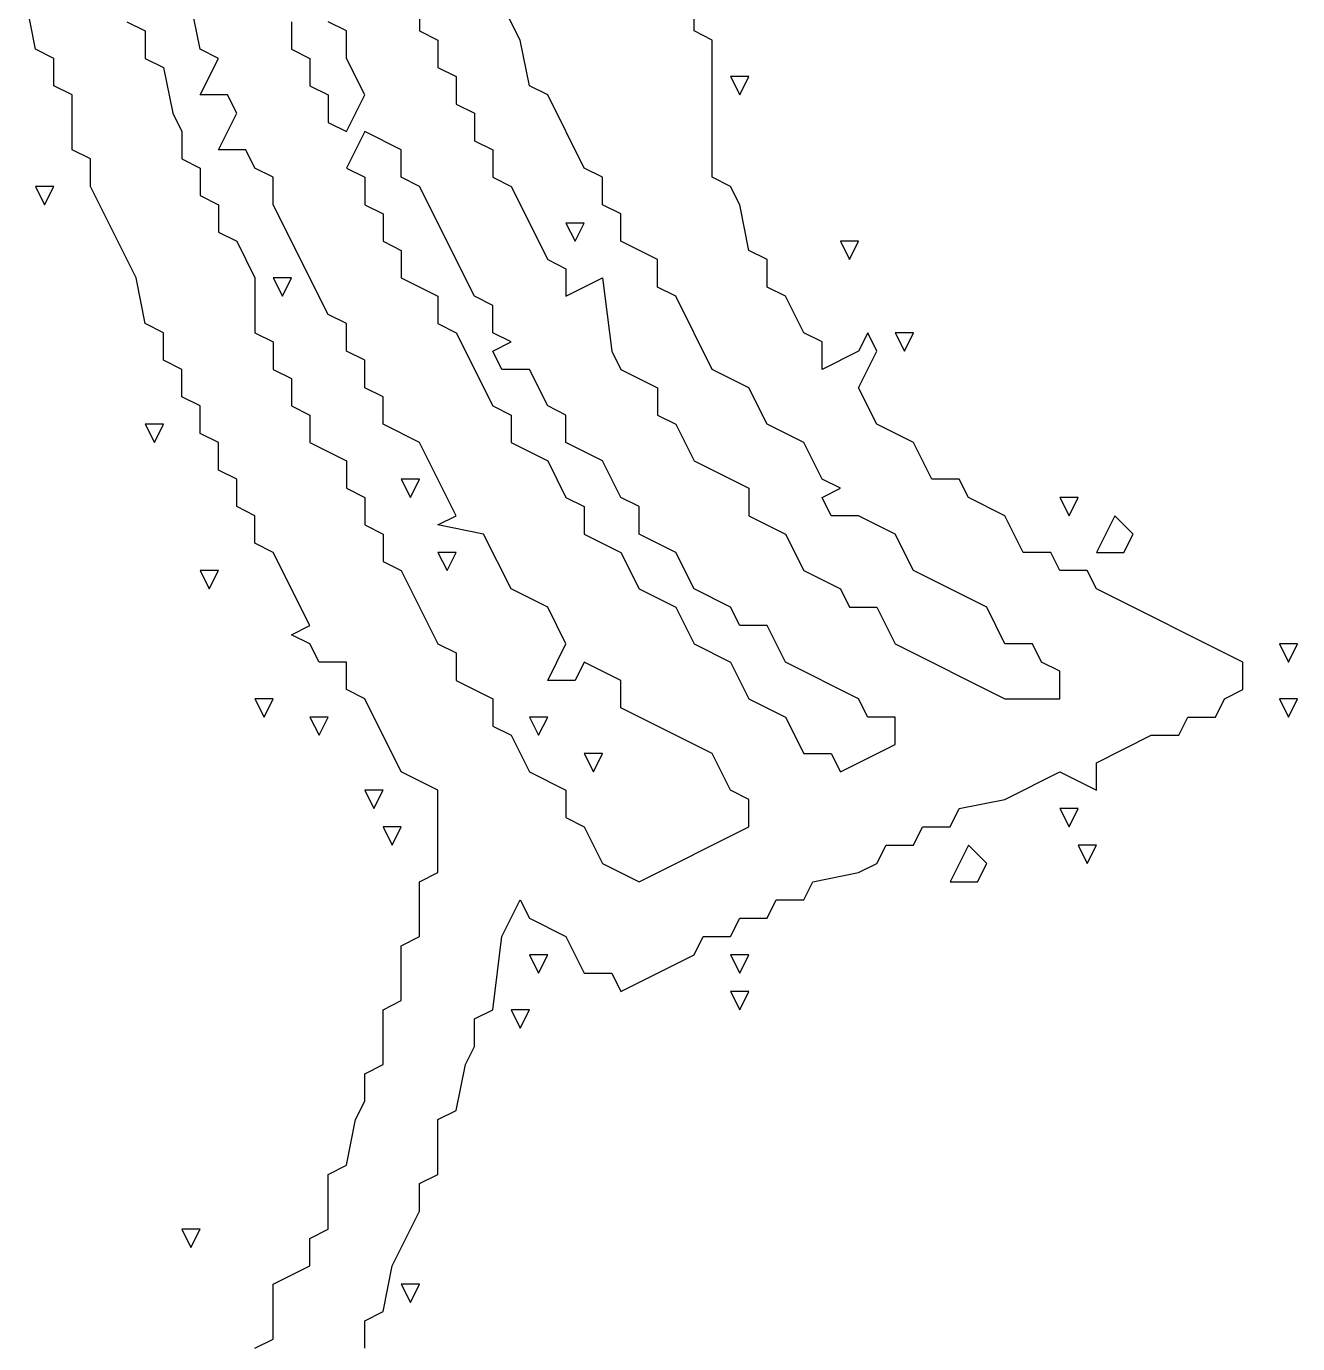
# Model space of a CAD drawing. Extents: x 11 to 152, y 0 to 170.
# Drawn here: x 87.29 to 100.04, y 77.53 to 90.73 of the extents above; entities that cross this region are included whole.
import ezdxf

# ---------------------------------------------------------------- set-up
doc = ezdxf.new("R2010")
doc.units = 0
doc.layers.add('Layer0', color=7, linetype='Continuous')

msp = doc.modelspace()

# ---------------------------------------------------------------- linework, layer by layer
at = {"layer": 'Layer0', "color": 5, "linetype": 'CONTINUOUS'}
for p, q in [((93.98598, 90.68501, 0.1), (93.98598, 91.51025, 0.1)), ((92.2438, 90.59331, 0.1), (91.96872, 91.14347, 0.1)), ((87.38403, 90.50162, 0.1), (87.29234, 90.96009, 0.1)), ((89.03452, 90.50162, 0.1), (88.94283, 90.96009, 0.1)), ((91.23517, 90.96009, 0.1), (91.23517, 90.68501, 0.1)), ((88.30097, 90.7767, 0.1), (88.48436, 90.68501, 0.1)), ((89.95146, 90.7767, 0.1), (89.95146, 90.50162, 0.1)), ((90.50162, 90.68501, 0.1), (90.31823, 90.7767, 0.1)), ((88.48436, 90.68501, 0.1), (88.48436, 90.40992, 0.1)), ((90.50162, 90.40992, 0.1), (90.50162, 90.68501, 0.1)), ((91.23517, 90.68501, 0.1), (91.41855, 90.59331, 0.1)), ((91.41855, 90.59331, 0.1), (91.41855, 90.31823, 0.1)), ((92.33549, 90.13484, 0.1), (92.2438, 90.59331, 0.1)), ((94.16936, 90.59331, 0.1), (93.98598, 90.68501, 0.1)), ((94.16936, 89.21791, 0.1), (94.16936, 90.59331, 0.1)), ((87.56742, 90.40992, 0.1), (87.38403, 90.50162, 0.1)), ((89.21791, 90.40992, 0.1), (89.03452, 90.50162, 0.1)), ((89.95146, 90.50162, 0.1), (90.13484, 90.40992, 0.1)), ((87.56742, 90.13484, 0.1), (87.56742, 90.40992, 0.1)), ((88.48436, 90.40992, 0.1), (88.66775, 90.31823, 0.1)), ((88.66775, 90.31823, 0.1), (88.75944, 89.85976, 0.1)), ((89.03452, 90.04315, 0.1), (89.21791, 90.40992, 0.1)), ((90.13484, 90.40992, 0.1), (90.13484, 90.13484, 0.1)), ((90.68501, 90.04315, 0.1), (90.50162, 90.40992, 0.1)), ((91.41855, 90.31823, 0.1), (91.60194, 90.22654, 0.1)), ((91.60194, 90.22654, 0.1), (91.60194, 89.95146, 0.1)), ((94.35275, 90.22654, 0.1), (94.44444, 90.04315, 0.1)), ((94.53614, 90.22654, 0.1), (94.35275, 90.22654, 0.1)), ((94.44444, 90.04315, 0.1), (94.53614, 90.22654, 0.1)), ((87.75081, 90.04315, 0.1), (87.56742, 90.13484, 0.1)), ((90.13484, 90.13484, 0.1), (90.31823, 90.04315, 0.1)), ((92.51888, 90.04315, 0.1), (92.33549, 90.13484, 0.1)), ((87.75081, 89.49299, 0.1), (87.75081, 90.04315, 0.1)), ((89.3096, 90.04315, 0.1), (89.03452, 90.04315, 0.1)), ((89.40129, 89.85976, 0.1), (89.3096, 90.04315, 0.1)), ((90.31823, 90.04315, 0.1), (90.31823, 89.76807, 0.1)), ((90.50162, 89.67638, 0.1), (90.68501, 90.04315, 0.1)), ((91.60194, 89.95146, 0.1), (91.78533, 89.85976, 0.1)), ((92.88565, 89.3096, 0.1), (92.51888, 90.04315, 0.1)), ((88.75944, 89.85976, 0.1), (88.85113, 89.67638, 0.1)), ((89.21791, 89.49299, 0.1), (89.40129, 89.85976, 0.1)), ((91.78533, 89.85976, 0.1), (91.78533, 89.58468, 0.1)), ((88.85113, 89.67638, 0.1), (88.85113, 89.40129, 0.1)), ((90.31823, 89.76807, 0.1), (90.50162, 89.67638, 0.1)), ((90.68501, 89.67638, 0.1), (90.50162, 89.3096, 0.1)), ((91.05178, 89.49299, 0.1), (90.68501, 89.67638, 0.1)), ((91.78533, 89.58468, 0.1), (91.96872, 89.49299, 0.1)), ((87.9342, 89.40129, 0.1), (87.75081, 89.49299, 0.1)), ((87.9342, 89.12621, 0.1), (87.9342, 89.40129, 0.1)), ((88.85113, 89.40129, 0.1), (89.03452, 89.3096, 0.1)), ((89.49299, 89.49299, 0.1), (89.21791, 89.49299, 0.1)), ((89.58468, 89.3096, 0.1), (89.49299, 89.49299, 0.1)), ((91.05178, 89.21791, 0.1), (91.05178, 89.49299, 0.1)), ((91.96872, 89.49299, 0.1), (91.96872, 89.21791, 0.1)), ((89.03452, 89.3096, 0.1), (89.03452, 89.03452, 0.1)), ((89.76807, 89.21791, 0.1), (89.58468, 89.3096, 0.1)), ((90.50162, 89.3096, 0.1), (90.68501, 89.21791, 0.1)), ((93.06904, 89.21791, 0.1), (92.88565, 89.3096, 0.1)), ((89.76807, 88.94283, 0.1), (89.76807, 89.21791, 0.1)), ((90.68501, 89.21791, 0.1), (90.68501, 88.94283, 0.1)), ((91.23517, 89.12621, 0.1), (91.05178, 89.21791, 0.1)), ((91.96872, 89.21791, 0.1), (92.1521, 89.12621, 0.1)), ((93.06904, 88.94283, 0.1), (93.06904, 89.21791, 0.1)), ((94.35275, 89.12621, 0.1), (94.16936, 89.21791, 0.1)), ((87.38403, 89.12621, 0.1), (87.47573, 88.94283, 0.1)), ((87.56742, 89.12621, 0.1), (87.38403, 89.12621, 0.1)), ((87.47573, 88.94283, 0.1), (87.56742, 89.12621, 0.1)), ((88.39266, 88.20928, 0.1), (87.9342, 89.12621, 0.1)), ((89.03452, 89.03452, 0.1), (89.21791, 88.94283, 0.1)), ((91.78533, 88.02589, 0.1), (91.23517, 89.12621, 0.1)), ((92.1521, 89.12621, 0.1), (92.51888, 88.39266, 0.1)), ((94.44444, 88.94283, 0.1), (94.35275, 89.12621, 0.1)), ((89.21791, 88.94283, 0.1), (89.21791, 88.66775, 0.1)), ((90.31823, 87.8425, 0.1), (89.76807, 88.94283, 0.1)), ((90.68501, 88.94283, 0.1), (90.86839, 88.85113, 0.1)), ((93.25243, 88.85113, 0.1), (93.06904, 88.94283, 0.1)), ((94.53614, 88.48436, 0.1), (94.44444, 88.94283, 0.1)), ((90.86839, 88.85113, 0.1), (90.86839, 88.57605, 0.1)), ((92.70227, 88.75944, 0.1), (92.79396, 88.57605, 0.1)), ((92.88565, 88.75944, 0.1), (92.70227, 88.75944, 0.1)), ((92.79396, 88.57605, 0.1), (92.88565, 88.75944, 0.1)), ((93.25243, 88.57605, 0.1), (93.25243, 88.85113, 0.1)), ((89.21791, 88.66775, 0.1), (89.40129, 88.57605, 0.1)), ((89.40129, 88.57605, 0.1), (89.58468, 88.20928, 0.1)), ((90.86839, 88.57605, 0.1), (91.05178, 88.48436, 0.1)), ((91.05178, 88.48436, 0.1), (91.05178, 88.20928, 0.1)), ((93.6192, 88.39266, 0.1), (93.25243, 88.57605, 0.1)), ((94.71953, 88.39266, 0.1), (94.53614, 88.48436, 0.1)), ((95.45307, 88.57605, 0.1), (95.54477, 88.39266, 0.1)), ((95.63646, 88.57605, 0.1), (95.45307, 88.57605, 0.1)), ((95.54477, 88.39266, 0.1), (95.63646, 88.57605, 0.1)), ((92.51888, 88.39266, 0.1), (92.70227, 88.30097, 0.1)), ((93.6192, 88.11758, 0.1), (93.6192, 88.39266, 0.1)), ((94.71953, 88.11758, 0.1), (94.71953, 88.39266, 0.1)), ((88.48436, 87.75081, 0.1), (88.39266, 88.20928, 0.1)), ((89.58468, 88.20928, 0.1), (89.58468, 87.65912, 0.1)), ((89.76807, 88.20928, 0.1), (89.85976, 88.02589, 0.1)), ((89.95146, 88.20928, 0.1), (89.76807, 88.20928, 0.1)), ((89.85976, 88.02589, 0.1), (89.95146, 88.20928, 0.1)), ((91.05178, 88.20928, 0.1), (91.41855, 88.02589, 0.1)), ((92.70227, 88.30097, 0.1), (92.70227, 88.02589, 0.1)), ((92.70227, 88.02589, 0.1), (93.06904, 88.20928, 0.1)), ((93.06904, 88.20928, 0.1), (93.16073, 87.47573, 0.1)), ((93.80259, 88.02589, 0.1), (93.6192, 88.11758, 0.1)), ((94.90291, 88.02589, 0.1), (94.71953, 88.11758, 0.1)), ((91.41855, 88.02589, 0.1), (91.41855, 87.75081, 0.1)), ((91.96872, 87.9342, 0.1), (91.78533, 88.02589, 0.1)), ((94.16936, 87.29234, 0.1), (93.80259, 88.02589, 0.1)), ((95.0863, 87.65912, 0.1), (94.90291, 88.02589, 0.1)), ((90.50162, 87.75081, 0.1), (90.31823, 87.8425, 0.1)), ((91.96872, 87.65912, 0.1), (91.96872, 87.9342, 0.1)), ((88.66775, 87.65912, 0.1), (88.48436, 87.75081, 0.1)), ((90.50162, 87.47573, 0.1), (90.50162, 87.75081, 0.1)), ((91.41855, 87.75081, 0.1), (91.60194, 87.65912, 0.1)), ((88.66775, 87.38403, 0.1), (88.66775, 87.65912, 0.1)), ((89.58468, 87.65912, 0.1), (89.76807, 87.56742, 0.1)), ((89.76807, 87.56742, 0.1), (89.76807, 87.29234, 0.1)), ((91.60194, 87.65912, 0.1), (91.96872, 86.92557, 0.1)), ((92.1521, 87.56742, 0.1), (91.96872, 87.65912, 0.1)), ((91.96872, 87.47573, 0.1), (92.1521, 87.56742, 0.1)), ((95.26969, 87.56742, 0.1), (95.0863, 87.65912, 0.1)), ((95.26969, 87.29234, 0.1), (95.26969, 87.56742, 0.1)), ((95.72816, 87.65912, 0.1), (95.63646, 87.47573, 0.1)), ((95.81985, 87.47573, 0.1), (95.72816, 87.65912, 0.1)), ((96.00324, 87.65912, 0.1), (96.09493, 87.47573, 0.1)), ((96.18662, 87.65912, 0.1), (96.00324, 87.65912, 0.1)), ((96.09493, 87.47573, 0.1), (96.18662, 87.65912, 0.1)), ((90.68501, 87.38403, 0.1), (90.50162, 87.47573, 0.1)), ((92.06041, 87.29234, 0.1), (91.96872, 87.47573, 0.1)), ((93.16073, 87.47573, 0.1), (93.25243, 87.29234, 0.1)), ((95.63646, 87.47573, 0.1), (95.26969, 87.29234, 0.1)), ((95.63646, 87.10895, 0.1), (95.81985, 87.47573, 0.1)), ((88.85113, 87.29234, 0.1), (88.66775, 87.38403, 0.1)), ((88.85113, 87.01726, 0.1), (88.85113, 87.29234, 0.1)), ((89.76807, 87.29234, 0.1), (89.95146, 87.20065, 0.1)), ((90.68501, 87.10895, 0.1), (90.68501, 87.38403, 0.1)), ((92.33549, 87.29234, 0.1), (92.06041, 87.29234, 0.1)), ((92.51888, 86.92557, 0.1), (92.33549, 87.29234, 0.1)), ((93.25243, 87.29234, 0.1), (93.6192, 87.10895, 0.1)), ((94.53614, 87.10895, 0.1), (94.16936, 87.29234, 0.1)), ((89.95146, 87.20065, 0.1), (89.95146, 86.92557, 0.1)), ((89.03452, 86.92557, 0.1), (88.85113, 87.01726, 0.1)), ((90.86839, 87.01726, 0.1), (90.68501, 87.10895, 0.1)), ((90.86839, 86.74218, 0.1), (90.86839, 87.01726, 0.1)), ((93.6192, 87.10895, 0.1), (93.6192, 86.83387, 0.1)), ((94.71953, 86.74218, 0.1), (94.53614, 87.10895, 0.1)), ((95.81985, 86.74218, 0.1), (95.63646, 87.10895, 0.1)), ((89.03452, 86.65049, 0.1), (89.03452, 86.92557, 0.1)), ((89.95146, 86.92557, 0.1), (90.13484, 86.83387, 0.1)), ((91.96872, 86.92557, 0.1), (92.1521, 86.83387, 0.1)), ((92.70227, 86.83387, 0.1), (92.51888, 86.92557, 0.1)), ((90.13484, 86.83387, 0.1), (90.13484, 86.55879, 0.1)), ((92.1521, 86.83387, 0.1), (92.1521, 86.55879, 0.1)), ((92.70227, 86.55879, 0.1), (92.70227, 86.83387, 0.1)), ((93.6192, 86.83387, 0.1), (93.80259, 86.74218, 0.1)), ((88.48436, 86.74218, 0.1), (88.57605, 86.55879, 0.1)), ((88.66775, 86.74218, 0.1), (88.48436, 86.74218, 0.1)), ((88.57605, 86.55879, 0.1), (88.66775, 86.74218, 0.1)), ((89.21791, 86.55879, 0.1), (89.03452, 86.65049, 0.1)), ((91.23517, 86.55879, 0.1), (90.86839, 86.74218, 0.1)), ((93.80259, 86.74218, 0.1), (93.98598, 86.3754, 0.1)), ((95.0863, 86.55879, 0.1), (94.71953, 86.74218, 0.1)), ((96.18662, 86.55879, 0.1), (95.81985, 86.74218, 0.1)), ((89.21791, 86.28371, 0.1), (89.21791, 86.55879, 0.1)), ((90.13484, 86.55879, 0.1), (90.50162, 86.3754, 0.1)), ((91.60194, 85.82524, 0.1), (91.23517, 86.55879, 0.1)), ((92.1521, 86.55879, 0.1), (92.51888, 86.3754, 0.1)), ((93.06904, 86.3754, 0.1), (92.70227, 86.55879, 0.1)), ((95.26969, 86.19202, 0.1), (95.0863, 86.55879, 0.1)), ((96.37001, 86.19202, 0.1), (96.18662, 86.55879, 0.1)), ((90.50162, 86.3754, 0.1), (90.50162, 86.10032, 0.1)), ((92.51888, 86.3754, 0.1), (92.70227, 86.00863, 0.1)), ((93.25243, 86.00863, 0.1), (93.06904, 86.3754, 0.1)), ((93.98598, 86.3754, 0.1), (94.53614, 86.10032, 0.1)), ((89.40129, 86.19202, 0.1), (89.21791, 86.28371, 0.1)), ((89.40129, 85.91694, 0.1), (89.40129, 86.19202, 0.1)), ((90.50162, 86.10032, 0.1), (90.68501, 86.00863, 0.1)), ((91.05178, 86.19202, 0.1), (91.14347, 86.00863, 0.1)), ((91.23517, 86.19202, 0.1), (91.05178, 86.19202, 0.1)), ((91.14347, 86.00863, 0.1), (91.23517, 86.19202, 0.1)), ((94.53614, 86.10032, 0.1), (94.53614, 85.82524, 0.1)), ((95.45307, 86.10032, 0.1), (95.26969, 86.19202, 0.1)), ((95.26969, 86.00863, 0.1), (95.45307, 86.10032, 0.1)), ((96.64509, 86.19202, 0.1), (96.37001, 86.19202, 0.1)), ((96.73679, 86.00863, 0.1), (96.64509, 86.19202, 0.1)), ((90.68501, 86.00863, 0.1), (90.68501, 85.73355, 0.1)), ((92.70227, 86.00863, 0.1), (92.88565, 85.91694, 0.1)), ((93.43581, 85.91694, 0.1), (93.25243, 86.00863, 0.1)), ((95.36138, 85.82524, 0.1), (95.26969, 86.00863, 0.1)), ((97.10356, 85.82524, 0.1), (96.73679, 86.00863, 0.1)), ((97.65372, 86.00863, 0.1), (97.74542, 85.82524, 0.1)), ((97.83711, 86.00863, 0.1), (97.65372, 86.00863, 0.1)), ((97.74542, 85.82524, 0.1), (97.83711, 86.00863, 0.1)), ((89.58468, 85.82524, 0.1), (89.40129, 85.91694, 0.1)), ((92.88565, 85.91694, 0.1), (92.88565, 85.64186, 0.1)), ((93.43581, 85.64186, 0.1), (93.43581, 85.91694, 0.1)), ((89.58468, 85.55016, 0.1), (89.58468, 85.82524, 0.1)), ((90.68501, 85.73355, 0.1), (90.86839, 85.64186, 0.1)), ((91.41855, 85.73355, 0.1), (91.60194, 85.82524, 0.1)), ((91.87702, 85.64186, 0.1), (91.41855, 85.73355, 0.1)), ((94.53614, 85.82524, 0.1), (94.90291, 85.64186, 0.1)), ((95.63646, 85.82524, 0.1), (95.36138, 85.82524, 0.1)), ((96.00324, 85.64186, 0.1), (95.63646, 85.82524, 0.1)), ((97.28695, 85.45847, 0.1), (97.10356, 85.82524, 0.1)), ((98.20388, 85.82524, 0.1), (98.0205, 85.45847, 0.1)), ((98.38727, 85.64186, 0.1), (98.20388, 85.82524, 0.1)), ((90.86839, 85.64186, 0.1), (90.86839, 85.36677, 0.1)), ((92.1521, 85.09169, 0.1), (91.87702, 85.64186, 0.1)), ((92.88565, 85.64186, 0.1), (93.25243, 85.45847, 0.1)), ((93.80259, 85.45847, 0.1), (93.43581, 85.64186, 0.1)), ((94.90291, 85.64186, 0.1), (95.0863, 85.27508, 0.1)), ((96.18662, 85.27508, 0.1), (96.00324, 85.64186, 0.1)), ((98.29558, 85.45847, 0.1), (98.38727, 85.64186, 0.1)), ((89.76807, 85.45847, 0.1), (89.58468, 85.55016, 0.1)), ((90.13484, 84.72492, 0.1), (89.76807, 85.45847, 0.1)), ((91.41855, 85.45847, 0.1), (91.51025, 85.27508, 0.1)), ((91.60194, 85.45847, 0.1), (91.41855, 85.45847, 0.1)), ((91.51025, 85.27508, 0.1), (91.60194, 85.45847, 0.1)), ((93.25243, 85.45847, 0.1), (93.43581, 85.09169, 0.1)), ((93.98598, 85.09169, 0.1), (93.80259, 85.45847, 0.1)), ((97.56203, 85.45847, 0.1), (97.28695, 85.45847, 0.1)), ((97.65372, 85.27508, 0.1), (97.56203, 85.45847, 0.1)), ((98.0205, 85.45847, 0.1), (98.29558, 85.45847, 0.1)), ((90.86839, 85.36677, 0.1), (91.05178, 85.27508, 0.1)), ((89.03452, 85.27508, 0.1), (89.12621, 85.09169, 0.1)), ((89.21791, 85.27508, 0.1), (89.03452, 85.27508, 0.1)), ((89.12621, 85.09169, 0.1), (89.21791, 85.27508, 0.1)), ((91.05178, 85.27508, 0.1), (91.41855, 84.54153, 0.1)), ((95.0863, 85.27508, 0.1), (95.45307, 85.09169, 0.1)), ((96.92017, 84.90831, 0.1), (96.18662, 85.27508, 0.1)), ((97.9288, 85.27508, 0.1), (97.65372, 85.27508, 0.1)), ((98.0205, 85.09169, 0.1), (97.9288, 85.27508, 0.1)), ((92.51888, 84.90831, 0.1), (92.1521, 85.09169, 0.1)), ((93.43581, 85.09169, 0.1), (93.80259, 84.90831, 0.1)), ((94.35275, 84.90831, 0.1), (93.98598, 85.09169, 0.1)), ((95.45307, 85.09169, 0.1), (95.54477, 84.90831, 0.1)), ((99.48759, 84.35814, 0.1), (98.0205, 85.09169, 0.1)), ((92.70227, 84.54153, 0.1), (92.51888, 84.90831, 0.1)), ((93.80259, 84.90831, 0.1), (93.98598, 84.54153, 0.1)), ((94.44444, 84.72492, 0.1), (94.35275, 84.90831, 0.1)), ((95.54477, 84.90831, 0.1), (95.81985, 84.90831, 0.1)), ((95.81985, 84.90831, 0.1), (96.00324, 84.54153, 0.1)), ((97.10356, 84.54153, 0.1), (96.92017, 84.90831, 0.1)), ((89.95146, 84.63323, 0.1), (90.13484, 84.72492, 0.1)), ((94.71953, 84.72492, 0.1), (94.44444, 84.72492, 0.1)), ((94.90291, 84.35814, 0.1), (94.71953, 84.72492, 0.1)), ((90.13484, 84.54153, 0.1), (89.95146, 84.63323, 0.1)), ((90.22654, 84.35814, 0.1), (90.13484, 84.54153, 0.1)), ((91.41855, 84.54153, 0.1), (91.60194, 84.44984, 0.1)), ((92.51888, 84.17476, 0.1), (92.70227, 84.54153, 0.1)), ((93.98598, 84.54153, 0.1), (94.35275, 84.35814, 0.1)), ((96.00324, 84.54153, 0.1), (97.10356, 83.99137, 0.1)), ((97.37864, 84.54153, 0.1), (97.10356, 84.54153, 0.1)), ((97.47033, 84.35814, 0.1), (97.37864, 84.54153, 0.1)), ((99.85437, 84.54153, 0.1), (99.94606, 84.35814, 0.1)), ((100.0378, 84.54153, 0.1), (99.85437, 84.54153, 0.1)), ((99.94606, 84.35814, 0.1), (100.0378, 84.54153, 0.1)), ((91.60194, 84.44984, 0.1), (91.60194, 84.17476, 0.1)), ((90.50162, 84.35814, 0.1), (90.22654, 84.35814, 0.1)), ((90.50162, 84.08306, 0.1), (90.50162, 84.35814, 0.1)), ((92.88565, 84.35814, 0.1), (92.79396, 84.17476, 0.1)), ((93.25243, 84.17476, 0.1), (92.88565, 84.35814, 0.1)), ((94.35275, 84.35814, 0.1), (94.53614, 83.99137, 0.1)), ((95.63646, 83.99137, 0.1), (94.90291, 84.35814, 0.1)), ((97.65372, 84.26645, 0.1), (97.47033, 84.35814, 0.1)), ((97.65372, 83.99137, 0.1), (97.65372, 84.26645, 0.1)), ((99.48759, 84.08306, 0.1), (99.48759, 84.35814, 0.1)), ((91.60194, 84.17476, 0.1), (91.96872, 83.99137, 0.1)), ((92.79396, 84.17476, 0.1), (92.51888, 84.17476, 0.1)), ((93.25243, 83.89968, 0.1), (93.25243, 84.17476, 0.1)), ((89.58468, 83.99137, 0.1), (89.67638, 83.80798, 0.1)), ((89.76807, 83.99137, 0.1), (89.58468, 83.99137, 0.1)), ((89.67638, 83.80798, 0.1), (89.76807, 83.99137, 0.1)), ((90.68501, 83.99137, 0.1), (90.50162, 84.08306, 0.1)), ((91.05178, 83.25782, 0.1), (90.68501, 83.99137, 0.1)), ((91.96872, 83.99137, 0.1), (91.96872, 83.71629, 0.1)), ((94.53614, 83.99137, 0.1), (94.90291, 83.80798, 0.1)), ((95.72816, 83.80798, 0.1), (95.63646, 83.99137, 0.1)), ((97.10356, 83.99137, 0.1), (97.65372, 83.99137, 0.1)), ((99.21251, 83.80798, 0.1), (99.30421, 83.99137, 0.1)), ((99.30421, 83.99137, 0.1), (99.48759, 84.08306, 0.1)), ((99.85437, 83.99137, 0.1), (99.94606, 83.80798, 0.1)), ((100.0378, 83.99137, 0.1), (99.85437, 83.99137, 0.1)), ((99.94606, 83.80798, 0.1), (100.0378, 83.99137, 0.1)), ((94.16936, 83.44121, 0.1), (93.25243, 83.89968, 0.1)), ((90.13484, 83.80798, 0.1), (90.22654, 83.6246, 0.1)), ((90.31823, 83.80798, 0.1), (90.13484, 83.80798, 0.1)), ((90.22654, 83.6246, 0.1), (90.31823, 83.80798, 0.1)), ((91.96872, 83.71629, 0.1), (92.1521, 83.6246, 0.1)), ((92.33549, 83.80798, 0.1), (92.42718, 83.6246, 0.1)), ((92.51888, 83.80798, 0.1), (92.33549, 83.80798, 0.1)), ((92.42718, 83.6246, 0.1), (92.51888, 83.80798, 0.1)), ((94.90291, 83.80798, 0.1), (95.0863, 83.44121, 0.1)), ((96.00324, 83.80798, 0.1), (95.72816, 83.80798, 0.1)), ((96.00324, 83.5329, 0.1), (96.00324, 83.80798, 0.1)), ((98.84574, 83.6246, 0.1), (98.93743, 83.80798, 0.1)), ((98.93743, 83.80798, 0.1), (99.21251, 83.80798, 0.1)), ((92.1521, 83.6246, 0.1), (92.33549, 83.25782, 0.1)), ((98.0205, 83.34951, 0.1), (98.57066, 83.6246, 0.1)), ((98.57066, 83.6246, 0.1), (98.84574, 83.6246, 0.1)), ((95.45307, 83.25782, 0.1), (96.00324, 83.5329, 0.1)), ((92.88565, 83.44121, 0.1), (92.97735, 83.25782, 0.1)), ((93.06904, 83.44121, 0.1), (92.88565, 83.44121, 0.1)), ((92.97735, 83.25782, 0.1), (93.06904, 83.44121, 0.1)), ((94.35275, 83.07443, 0.1), (94.16936, 83.44121, 0.1)), ((95.0863, 83.44121, 0.1), (95.36138, 83.44121, 0.1)), ((95.36138, 83.44121, 0.1), (95.45307, 83.25782, 0.1)), ((98.0205, 83.07443, 0.1), (98.0205, 83.34951, 0.1)), ((91.41855, 83.07443, 0.1), (91.05178, 83.25782, 0.1)), ((92.33549, 83.25782, 0.1), (92.70227, 83.07443, 0.1)), ((97.10356, 82.98274, 0.1), (97.65372, 83.25782, 0.1)), ((97.65372, 83.25782, 0.1), (98.0205, 83.07443, 0.1)), ((90.68501, 83.07443, 0.1), (90.7767, 82.89105, 0.1)), ((90.86839, 83.07443, 0.1), (90.68501, 83.07443, 0.1)), ((90.7767, 82.89105, 0.1), (90.86839, 83.07443, 0.1)), ((91.41855, 82.24919, 0.1), (91.41855, 83.07443, 0.1)), ((92.70227, 83.07443, 0.1), (92.70227, 82.79935, 0.1)), ((94.53614, 82.98274, 0.1), (94.35275, 83.07443, 0.1)), ((94.53614, 82.70766, 0.1), (94.53614, 82.98274, 0.1)), ((96.64509, 82.89105, 0.1), (97.10356, 82.98274, 0.1)), ((92.70227, 82.79935, 0.1), (92.88565, 82.70766, 0.1)), ((96.5534, 82.70766, 0.1), (96.64509, 82.89105, 0.1)), ((97.65372, 82.89105, 0.1), (97.74542, 82.70766, 0.1)), ((97.83711, 82.89105, 0.1), (97.65372, 82.89105, 0.1)), ((97.74542, 82.70766, 0.1), (97.83711, 82.89105, 0.1)), ((90.86839, 82.70766, 0.1), (90.96009, 82.52427, 0.1)), ((91.05178, 82.70766, 0.1), (90.86839, 82.70766, 0.1)), ((90.96009, 82.52427, 0.1), (91.05178, 82.70766, 0.1)), ((92.88565, 82.70766, 0.1), (93.06904, 82.34088, 0.1)), ((93.43581, 82.1575, 0.1), (94.53614, 82.70766, 0.1)), ((96.18662, 82.52427, 0.1), (96.27832, 82.70766, 0.1)), ((96.27832, 82.70766, 0.1), (96.5534, 82.70766, 0.1)), ((95.81985, 82.34088, 0.1), (95.91154, 82.52427, 0.1)), ((95.91154, 82.52427, 0.1), (96.18662, 82.52427, 0.1)), ((96.73679, 82.52427, 0.1), (96.5534, 82.1575, 0.1)), ((96.92017, 82.34088, 0.1), (96.73679, 82.52427, 0.1)), ((97.83711, 82.52427, 0.1), (97.9288, 82.34088, 0.1)), ((98.0205, 82.52427, 0.1), (97.83711, 82.52427, 0.1)), ((97.9288, 82.34088, 0.1), (98.0205, 82.52427, 0.1)), ((93.06904, 82.34088, 0.1), (93.43581, 82.1575, 0.1)), ((95.63646, 82.24919, 0.1), (95.81985, 82.34088, 0.1)), ((96.82848, 82.1575, 0.1), (96.92017, 82.34088, 0.1)), ((91.23517, 82.1575, 0.1), (91.41855, 82.24919, 0.1)), ((91.23517, 81.60734, 0.1), (91.23517, 82.1575, 0.1)), ((95.0863, 81.97411, 0.1), (95.17799, 82.1575, 0.1)), ((95.17799, 82.1575, 0.1), (95.63646, 82.24919, 0.1)), ((96.5534, 82.1575, 0.1), (96.82848, 82.1575, 0.1)), ((92.06041, 81.60734, 0.1), (92.2438, 81.97411, 0.1)), ((92.2438, 81.97411, 0.1), (92.33549, 81.79072, 0.1)), ((94.71953, 81.79072, 0.1), (94.81122, 81.97411, 0.1)), ((94.81122, 81.97411, 0.1), (95.0863, 81.97411, 0.1)), ((92.33549, 81.79072, 0.1), (92.70227, 81.60734, 0.1)), ((94.35275, 81.60734, 0.1), (94.44444, 81.79072, 0.1)), ((94.44444, 81.79072, 0.1), (94.71953, 81.79072, 0.1)), ((91.05178, 81.51564, 0.1), (91.23517, 81.60734, 0.1)), ((91.96872, 80.87379, 0.1), (92.06041, 81.60734, 0.1)), ((92.70227, 81.60734, 0.1), (92.88565, 81.24056, 0.1)), ((93.98598, 81.42395, 0.1), (94.07767, 81.60734, 0.1)), ((94.07767, 81.60734, 0.1), (94.35275, 81.60734, 0.1)), ((91.05178, 80.96548, 0.1), (91.05178, 81.51564, 0.1)), ((92.33549, 81.42395, 0.1), (92.42718, 81.24056, 0.1)), ((92.51888, 81.42395, 0.1), (92.33549, 81.42395, 0.1)), ((92.42718, 81.24056, 0.1), (92.51888, 81.42395, 0.1)), ((93.25243, 81.05717, 0.1), (93.98598, 81.42395, 0.1)), ((94.35275, 81.42395, 0.1), (94.44444, 81.24056, 0.1)), ((94.53614, 81.42395, 0.1), (94.35275, 81.42395, 0.1)), ((94.44444, 81.24056, 0.1), (94.53614, 81.42395, 0.1)), ((92.88565, 81.24056, 0.1), (93.16073, 81.24056, 0.1)), ((93.16073, 81.24056, 0.1), (93.25243, 81.05717, 0.1)), ((90.86839, 80.87379, 0.1), (91.05178, 80.96548, 0.1)), ((94.35275, 81.05717, 0.1), (94.44444, 80.87379, 0.1)), ((94.53614, 81.05717, 0.1), (94.35275, 81.05717, 0.1)), ((94.44444, 80.87379, 0.1), (94.53614, 81.05717, 0.1)), ((90.86839, 80.32362, 0.1), (90.86839, 80.87379, 0.1)), ((91.78533, 80.78209, 0.1), (91.96872, 80.87379, 0.1)), ((92.1521, 80.87379, 0.1), (92.2438, 80.6904, 0.1)), ((92.33549, 80.87379, 0.1), (92.1521, 80.87379, 0.1)), ((92.2438, 80.6904, 0.1), (92.33549, 80.87379, 0.1)), ((91.78533, 80.50701, 0.1), (91.78533, 80.78209, 0.1)), ((91.69364, 80.32362, 0.1), (91.78533, 80.50701, 0.1)), ((90.68501, 80.23193, 0.1), (90.86839, 80.32362, 0.1)), ((91.60194, 79.86516, 0.1), (91.69364, 80.32362, 0.1)), ((90.68501, 79.95685, 0.1), (90.68501, 80.23193, 0.1)), ((90.59331, 79.77346, 0.1), (90.68501, 79.95685, 0.1)), ((90.50162, 79.31499, 0.1), (90.59331, 79.77346, 0.1)), ((91.41855, 79.77346, 0.1), (91.60194, 79.86516, 0.1)), ((91.41855, 79.2233, 0.1), (91.41855, 79.77346, 0.1)), ((90.31823, 79.2233, 0.1), (90.50162, 79.31499, 0.1)), ((90.31823, 78.67314, 0.1), (90.31823, 79.2233, 0.1)), ((91.23517, 79.13161, 0.1), (91.41855, 79.2233, 0.1)), ((91.23517, 78.85653, 0.1), (91.23517, 79.13161, 0.1)), ((90.96009, 78.30636, 0.1), (91.23517, 78.85653, 0.1)), ((88.85113, 78.67314, 0.1), (88.94283, 78.48975, 0.1)), ((89.03452, 78.67314, 0.1), (88.85113, 78.67314, 0.1)), ((88.94283, 78.48975, 0.1), (89.03452, 78.67314, 0.1)), ((90.13484, 78.58145, 0.1), (90.31823, 78.67314, 0.1)), ((90.13484, 78.30636, 0.1), (90.13484, 78.58145, 0.1)), ((89.76807, 78.12298, 0.1), (90.13484, 78.30636, 0.1)), ((90.86839, 77.8479, 0.1), (90.96009, 78.30636, 0.1)), ((89.76807, 77.57282, 0.1), (89.76807, 78.12298, 0.1)), ((91.05178, 78.12298, 0.1), (91.14347, 77.93959, 0.1)), ((91.23517, 78.12298, 0.1), (91.05178, 78.12298, 0.1)), ((91.14347, 77.93959, 0.1), (91.23517, 78.12298, 0.1)), ((90.68501, 77.7562, 0.1), (90.86839, 77.8479, 0.1)), ((90.68501, 77.48112, 0.1), (90.68501, 77.7562, 0.1)), ((89.58468, 77.48112, 0.1), (89.76807, 77.57282, 0.1))]:
    msp.add_line(p, q, dxfattribs=at)

doc.saveas('drawing.dxf')
